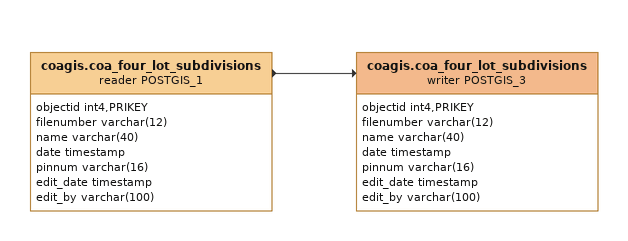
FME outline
coagis.coa_four_lot_subdivisions (reader POSTGIS_1)
    attributes: objectid int4,PRIKEY, filenumber varchar(12), name varchar(40), date timestamp, pinnum varchar(16), edit_date timestamp, edit_by varchar(100)
    -> coagis.coa_four_lot_subdivisions (writer POSTGIS_3)
coagis.coa_four_lot_subdivisions (writer POSTGIS_3)
    attributes: objectid int4,PRIKEY, filenumber varchar(12), name varchar(40), date timestamp, pinnum varchar(16), edit_date timestamp, edit_by varchar(100)
